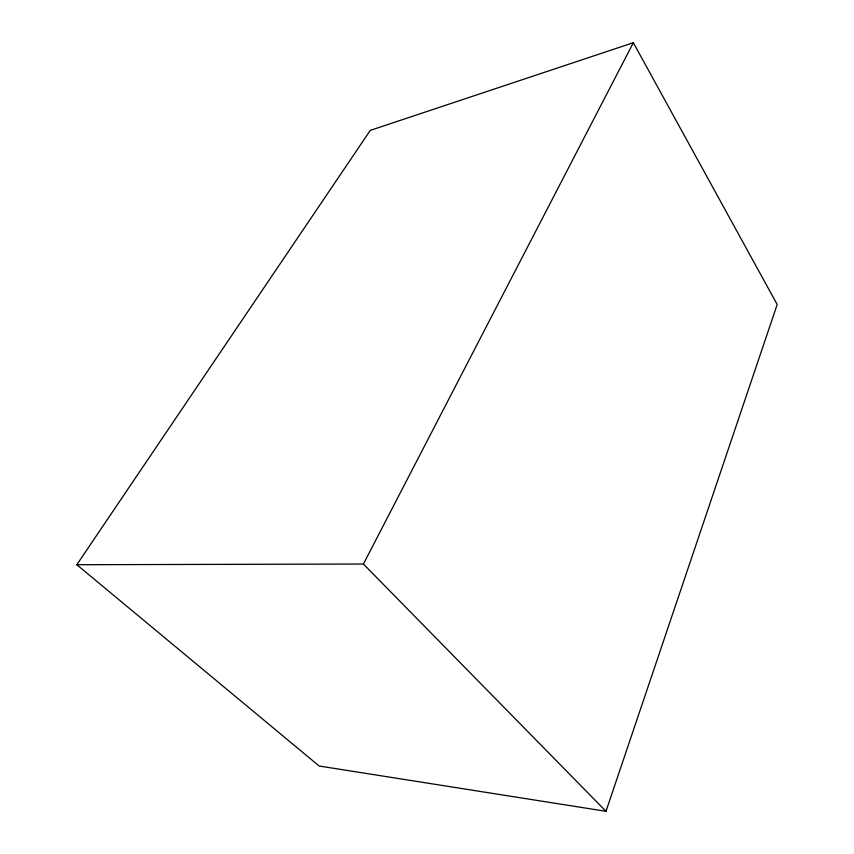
<?xml version="1.0" encoding="UTF-8"?>
<svg xmlns="http://www.w3.org/2000/svg" width="854" height="854" viewBox="0 0 854 854"><rect width="100%" height="100%" fill="white"/><g stroke="black" fill="none" stroke-linecap="round" stroke-linejoin="round"><path stroke-width="1.28" d="M605.988 811.3L777.183 304.494L633.337 42.7L370.284 130.374L76.817 564.718L319.161 766.006L605.988 811.3L363.42 564.035L76.817 564.718M363.42 564.035L633.337 42.7"/></g></svg>
